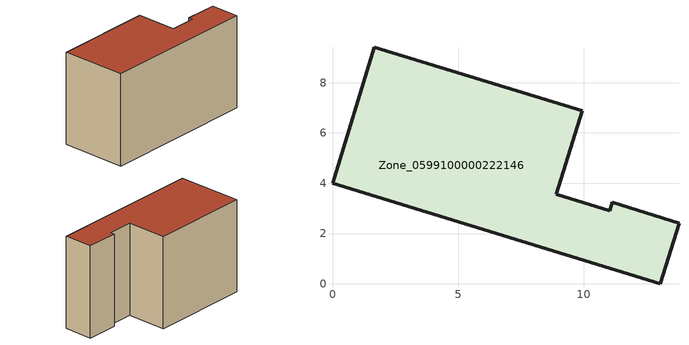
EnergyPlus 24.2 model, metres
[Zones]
Zone_0599100000222146
 floor ground (C_G): 0,3.99 1.66,9.41 9.94,6.89 8.9,3.57 11.03,2.9 11.13,3.24 13.78,2.41 13.04,0 z0
 wall outside (C_F): 13.04,0 13.78,2.41 11.13,3.24 11.03,2.9 8.9,3.57 9.94,6.89 1.66,9.41 0,3.99 13.04,0 z0:8
 roof outside (C_R): 1.66,9.41 0,3.99 13.04,0 13.78,2.41 11.13,3.24 11.03,2.9 8.9,3.57 9.94,6.89 z8
[BUILDING]
Pand.0599100000222146: North Axis=0; Terrain=City; Loads Convergence Tolerance Value=0.04; Temperature Convergence Tolerance Value=0.4; Solar Distribution=FullExterior; Maximum Number of Warmup Days=25; Minimum Number of Warmup Days=1
[Site:Location]
Rotterdam.The.Hague.AP_ZH_NLD Design_Conditions: Latitude=51.96; Longitude=4.45; Time Zone=1; Elevation=-4.5
[SITE:GROUNDTEMPERATURE:BUILDINGSURFACE]
18, 18, 18, 18, 18, 18, 18, 18, 18, 18, 18, 18
[MATERIAL] Thermal Absorptance=0.9; Solar Absorptance=0.7; Visible Absorptance=0.7
Name | Roughness | Thickness | Conductivity | Density | Specific Heat
G.TC.1975-1991 | MediumSmooth | 0.15 | 0.288461 | 540 | 1210
F.TC.1975-1991 | Rough | 0.3 | 0.230769 | 1920 | 840
R.TC.1975-1991 | MediumRough | 0.2 | 0.153846 | 1500 | 1000
[CONSTRUCTION]
C_G: G.TC.1975-1991
C_F: F.TC.1975-1991
C_R: R.TC.1975-1991
[ZONE]
Zone_0599100000222146: Type=1; Multiplier=1; Ceiling Height=Autocalculate; Volume=Autocalculate; Floor Area=autocalculate; Part of Total Floor Area=Yes
[ZONEINFILTRATION:DESIGNFLOWRATE]
Infil_Zone_0599100000222146: Zone or ZoneList or Space or SpaceList=Zone_0599100000222146; Schedule=AlwaysOn; Design Flow Rate Calculation Method=Flow/Area; Flow Rate per Floor Area=0.003; Constant Term Coefficient=1; Temperature Term Coefficient=0; Velocity Term Coefficient=0; Velocity Squared Term Coefficient=0
[HVACTEMPLATE:ZONE:IDEALLOADSAIRSYSTEM]
Zone_0599100000222146: Maximum Heating Supply Air Temperature=50; Minimum Cooling Supply Air Temperature=13; Maximum Heating Supply Air Humidity Ratio=0.0156; Minimum Cooling Supply Air Humidity Ratio=0.0077; Heating Limit=NoLimit; Cooling Limit=NoLimit; Dehumidification Control Type=ConstantSensibleHeatRatio; Cooling Sensible Heat Ratio=0.7; Dehumidification Setpoint=60; Humidification Control Type=None; Humidification Setpoint=30; Outdoor Air Method=None; Outdoor Air Flow Rate per Person=0.00944; Outdoor Air Flow Rate per Zone Floor Area=0; Outdoor Air Flow Rate per Zone=0; Demand Controlled Ventilation Type=None; Outdoor Air Economizer Type=NoEconomizer; Heat Recovery Type=None; Sensible Heat Recovery Effectiveness=0.7; Latent Heat Recovery Effectiveness=0.65
[ZONECONTROL:THERMOSTAT]
ThermostatControl_Zone_0599100000222146: Zone or ZoneList=Zone_0599100000222146; Control Type Schedule=DualSetpointControlType; Control 1=Thermostat_Zone_0599100000222146; Temperature Difference Between Cutout And Setpoint=0
[THERMOSTATSETPOINT:DUALSETPOINT]
Thermostat_Zone_0599100000222146: Heating Setpoint Temperature Schedule=HeatingSetpoint_Zone_0599100000222146; Cooling Setpoint Temperature Schedule=CoolingSetpoint_Zone_0599100000222146
[SCHEDULE:COMPACT]
HeatingSetpoint_Zone_0599100000222146: Through: 12/31, For: AllDays, Until: 24:00, 21
CoolingSetpoint_Zone_0599100000222146: Through: 12/31, For: AllDays, Until: 24:00, 24
DualSetpointControlType: Through: 12/31, For: AllDays, Until: 24:00, 4
AlwaysOn: Through: 12/31, For: AllDays, Until: 24:00, 1
